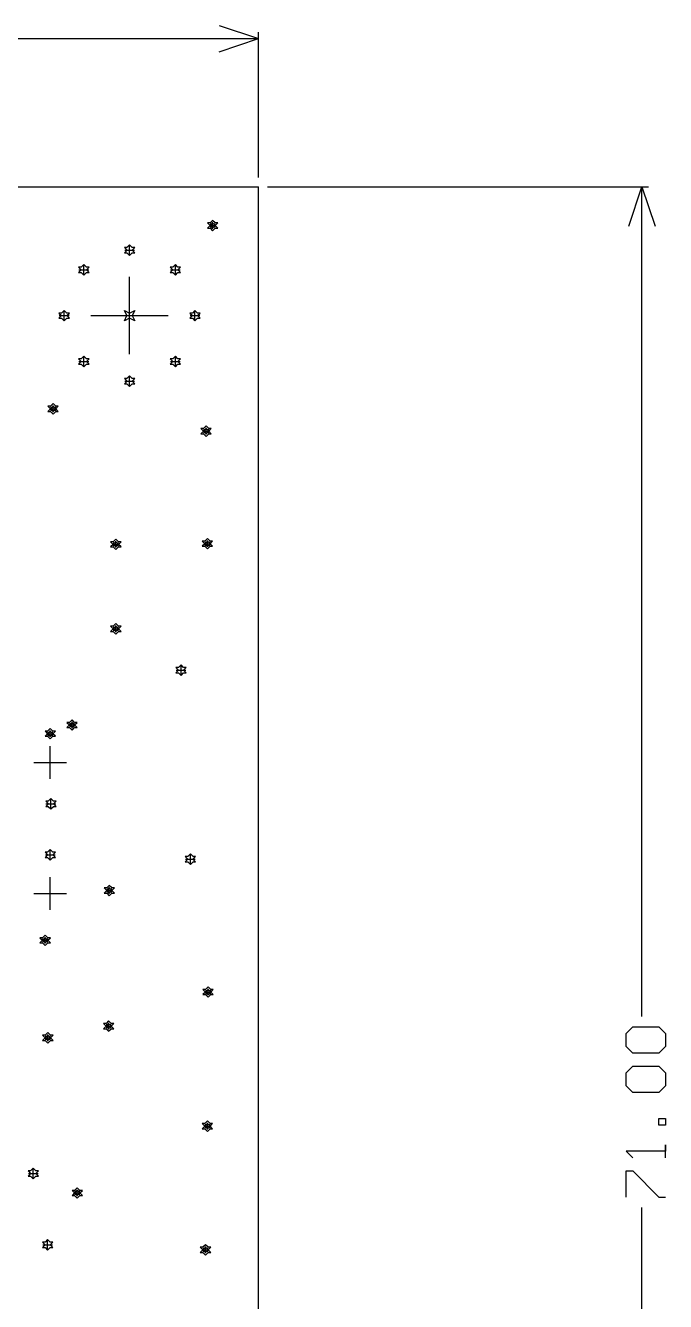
# Model space of a CAD drawing. Extents: x -1.38 to 3.87, y -2.67 to 0.8.
# Drawn here: x 2.893 to 3.872, y -1.156 to 0.794 of the extents above; entities that cross this region are included whole.
import ezdxf

# ---------------------------------------------------------------- set-up
doc = ezdxf.new("R2010")
doc.units = 0
for name, color, linetype in [('gd1', 1, 'CONTINUOUS'), ('gg1', 1, 'CONTINUOUS'), ('gm1', 6, 'CONTINUOUS'), ('gm8', 1, 'CONTINUOUS')]:
    doc.layers.add(name, color=color, linetype=linetype)

msp = doc.modelspace()

# ---------------------------------------------------------------- linework, layer by layer
at = {"layer": 'gd1', "color": 1}
for points in [[(3.179, 0.48), (3.183, 0.484), (3.187, 0.484), (3.183, 0.488), (3.187, 0.492), (3.183, 0.492), (3.179, 0.496), (3.175, 0.492), (3.171, 0.492), (3.175, 0.488), (3.171, 0.484), (3.175, 0.484), (3.179, 0.48)], [(3.179, 0.484), (3.181, 0.486), (3.183, 0.486), (3.181, 0.488), (3.183, 0.49), (3.181, 0.49), (3.179, 0.492), (3.177, 0.49), (3.175, 0.49), (3.177, 0.488), (3.175, 0.486), (3.177, 0.486), (3.179, 0.484)], [(3.052, 0.4424), (3.056, 0.4464), (3.06, 0.4464), (3.056, 0.4504), (3.06, 0.4544), (3.056, 0.4544), (3.052, 0.4584), (3.048, 0.4544), (3.044, 0.4544), (3.048, 0.4504), (3.044, 0.4464), (3.048, 0.4464), (3.052, 0.4424)], [(2.982, 0.4124), (2.986, 0.4164), (2.99, 0.4164), (2.986, 0.4204), (2.99, 0.4244), (2.986, 0.4244), (2.982, 0.4284), (2.978, 0.4244), (2.974, 0.4244), (2.978, 0.4204), (2.974, 0.4164), (2.978, 0.4164), (2.982, 0.4124)], [(3.122, 0.4124), (3.126, 0.4164), (3.13, 0.4164), (3.126, 0.4204), (3.13, 0.4244), (3.126, 0.4244), (3.122, 0.4284), (3.118, 0.4244), (3.114, 0.4244), (3.118, 0.4204), (3.114, 0.4164), (3.118, 0.4164), (3.122, 0.4124)], [(2.952, 0.3424), (2.956, 0.3464), (2.96, 0.3464), (2.956, 0.3504), (2.96, 0.3544), (2.956, 0.3544), (2.952, 0.3584), (2.948, 0.3544), (2.944, 0.3544), (2.948, 0.3504), (2.944, 0.3464), (2.948, 0.3464), (2.952, 0.3424)], [(3.044, 0.3424), (3.048, 0.3504), (3.044, 0.3584), (3.052, 0.3544), (3.06, 0.3584), (3.056, 0.3504), (3.06, 0.3424), (3.052, 0.3464), (3.044, 0.3424)], [(3.152, 0.3424), (3.156, 0.3464), (3.16, 0.3464), (3.156, 0.3504), (3.16, 0.3544), (3.156, 0.3544), (3.152, 0.3584), (3.148, 0.3544), (3.144, 0.3544), (3.148, 0.3504), (3.144, 0.3464), (3.148, 0.3464), (3.152, 0.3424)], [(2.982, 0.2724), (2.986, 0.2764), (2.99, 0.2764), (2.986, 0.2804), (2.99, 0.2844), (2.986, 0.2844), (2.982, 0.2884), (2.978, 0.2844), (2.974, 0.2844), (2.978, 0.2804), (2.974, 0.2764), (2.978, 0.2764), (2.982, 0.2724)], [(3.122, 0.2724), (3.126, 0.2764), (3.13, 0.2764), (3.126, 0.2804), (3.13, 0.2844), (3.126, 0.2844), (3.122, 0.2884), (3.118, 0.2844), (3.114, 0.2844), (3.118, 0.2804), (3.114, 0.2764), (3.118, 0.2764), (3.122, 0.2724)], [(3.052, 0.2424), (3.056, 0.2464), (3.06, 0.2464), (3.056, 0.2504), (3.06, 0.2544), (3.056, 0.2544), (3.052, 0.2584), (3.048, 0.2544), (3.044, 0.2544), (3.048, 0.2504), (3.044, 0.2464), (3.048, 0.2464), (3.052, 0.2424)], [(2.935, 0.2), (2.939, 0.204), (2.943, 0.204), (2.939, 0.208), (2.943, 0.212), (2.939, 0.212), (2.935, 0.216), (2.931, 0.212), (2.927, 0.212), (2.931, 0.208), (2.927, 0.204), (2.931, 0.204), (2.935, 0.2)], [(2.935, 0.204), (2.937, 0.206), (2.939, 0.206), (2.937, 0.208), (2.939, 0.21), (2.937, 0.21), (2.935, 0.212), (2.933, 0.21), (2.931, 0.21), (2.933, 0.208), (2.931, 0.206), (2.933, 0.206), (2.935, 0.204)], [(3.169, 0.166), (3.173, 0.17), (3.177, 0.17), (3.173, 0.174), (3.177, 0.178), (3.173, 0.178), (3.169, 0.182), (3.165, 0.178), (3.161, 0.178), (3.165, 0.174), (3.161, 0.17), (3.165, 0.17), (3.169, 0.166)], [(3.169, 0.17), (3.171, 0.172), (3.173, 0.172), (3.171, 0.174), (3.173, 0.176), (3.171, 0.176), (3.169, 0.178), (3.167, 0.176), (3.165, 0.176), (3.167, 0.174), (3.165, 0.172), (3.167, 0.172), (3.169, 0.17)], [(3.031, -0.007), (3.035, -0.003), (3.039, -0.003), (3.035, 0.001), (3.039, 0.005), (3.035, 0.005), (3.031, 0.009), (3.027, 0.005), (3.023, 0.005), (3.027, 0.001), (3.023, -0.003), (3.027, -0.003), (3.031, -0.007)], [(3.031, -0.003), (3.033, -0.001), (3.035, -0.001), (3.033, 0.001), (3.035, 0.003), (3.033, 0.003), (3.031, 0.005), (3.029, 0.003), (3.027, 0.003), (3.029, 0.001), (3.027, -0.001), (3.029, -0.001), (3.031, -0.003)], [(3.171, -0.006), (3.175, -0.002), (3.179, -0.002), (3.175, 0.002), (3.179, 0.006), (3.175, 0.006), (3.171, 0.01), (3.167, 0.006), (3.163, 0.006), (3.167, 0.002), (3.163, -0.002), (3.167, -0.002), (3.171, -0.006)], [(3.171, -0.002), (3.173, 0), (3.175, 0), (3.173, 0.002), (3.175, 0.004), (3.173, 0.004), (3.171, 0.006), (3.169, 0.004), (3.167, 0.004), (3.169, 0.002), (3.167, 0), (3.169, 0), (3.171, -0.002)], [(3.031, -0.136), (3.035, -0.132), (3.039, -0.132), (3.035, -0.128), (3.039, -0.124), (3.035, -0.124), (3.031, -0.12), (3.027, -0.124), (3.023, -0.124), (3.027, -0.128), (3.023, -0.132), (3.027, -0.132), (3.031, -0.136)], [(3.031, -0.132), (3.033, -0.13), (3.035, -0.13), (3.033, -0.128), (3.035, -0.126), (3.033, -0.126), (3.031, -0.124), (3.029, -0.126), (3.027, -0.126), (3.029, -0.128), (3.027, -0.13), (3.029, -0.13), (3.031, -0.132)], [(3.1307, -0.1993), (3.1347, -0.1953), (3.1387, -0.1953), (3.1347, -0.1913), (3.1387, -0.1873), (3.1347, -0.1873), (3.1307, -0.1833), (3.1267, -0.1873), (3.1227, -0.1873), (3.1267, -0.1913), (3.1227, -0.1953), (3.1267, -0.1953), (3.1307, -0.1993)], [(2.964, -0.283), (2.968, -0.279), (2.972, -0.279), (2.968, -0.275), (2.972, -0.271), (2.968, -0.271), (2.964, -0.267), (2.96, -0.271), (2.956, -0.271), (2.96, -0.275), (2.956, -0.279), (2.96, -0.279), (2.964, -0.283)], [(2.964, -0.279), (2.966, -0.277), (2.968, -0.277), (2.966, -0.275), (2.968, -0.273), (2.966, -0.273), (2.964, -0.271), (2.962, -0.273), (2.96, -0.273), (2.962, -0.275), (2.96, -0.277), (2.962, -0.277), (2.964, -0.279)], [(2.9307, -0.2963), (2.9347, -0.2923), (2.9387, -0.2923), (2.9347, -0.2883), (2.9387, -0.2843), (2.9347, -0.2843), (2.9307, -0.2803), (2.9267, -0.2843), (2.9227, -0.2843), (2.9267, -0.2883), (2.9227, -0.2923), (2.9267, -0.2923), (2.9307, -0.2963)], [(2.9307, -0.2923), (2.9327, -0.2903), (2.9347, -0.2903), (2.9327, -0.2883), (2.9347, -0.2863), (2.9327, -0.2863), (2.9307, -0.2843), (2.9287, -0.2863), (2.9267, -0.2863), (2.9287, -0.2883), (2.9267, -0.2903), (2.9287, -0.2903), (2.9307, -0.2923)], [(2.9317, -0.4033), (2.9357, -0.3993), (2.9397, -0.3993), (2.9357, -0.3953), (2.9397, -0.3913), (2.9357, -0.3913), (2.9317, -0.3873), (2.9277, -0.3913), (2.9237, -0.3913), (2.9277, -0.3953), (2.9237, -0.3993), (2.9277, -0.3993), (2.9317, -0.4033)], [(2.9307, -0.4813), (2.9347, -0.4773), (2.9387, -0.4773), (2.9347, -0.4733), (2.9387, -0.4693), (2.9347, -0.4693), (2.9307, -0.4653), (2.9267, -0.4693), (2.9227, -0.4693), (2.9267, -0.4733), (2.9227, -0.4773), (2.9267, -0.4773), (2.9307, -0.4813)], [(3.145, -0.488), (3.149, -0.484), (3.153, -0.484), (3.149, -0.48), (3.153, -0.476), (3.149, -0.476), (3.145, -0.472), (3.141, -0.476), (3.137, -0.476), (3.141, -0.48), (3.137, -0.484), (3.141, -0.484), (3.145, -0.488)], [(3.021, -0.536), (3.025, -0.532), (3.029, -0.532), (3.025, -0.528), (3.029, -0.524), (3.025, -0.524), (3.021, -0.52), (3.017, -0.524), (3.013, -0.524), (3.017, -0.528), (3.013, -0.532), (3.017, -0.532), (3.021, -0.536)], [(3.021, -0.532), (3.023, -0.53), (3.025, -0.53), (3.023, -0.528), (3.025, -0.526), (3.023, -0.526), (3.021, -0.524), (3.019, -0.526), (3.017, -0.526), (3.019, -0.528), (3.017, -0.53), (3.019, -0.53), (3.021, -0.532)], [(2.923, -0.612), (2.927, -0.608), (2.931, -0.608), (2.927, -0.604), (2.931, -0.6), (2.927, -0.6), (2.923, -0.596), (2.919, -0.6), (2.915, -0.6), (2.919, -0.604), (2.915, -0.608), (2.919, -0.608), (2.923, -0.612)], [(2.923, -0.608), (2.925, -0.606), (2.927, -0.606), (2.925, -0.604), (2.927, -0.602), (2.925, -0.602), (2.923, -0.6), (2.921, -0.602), (2.919, -0.602), (2.921, -0.604), (2.919, -0.606), (2.921, -0.606), (2.923, -0.608)], [(3.172, -0.691), (3.176, -0.687), (3.18, -0.687), (3.176, -0.683), (3.18, -0.679), (3.176, -0.679), (3.172, -0.675), (3.168, -0.679), (3.164, -0.679), (3.168, -0.683), (3.164, -0.687), (3.168, -0.687), (3.172, -0.691)], [(3.172, -0.687), (3.174, -0.685), (3.176, -0.685), (3.174, -0.683), (3.176, -0.681), (3.174, -0.681), (3.172, -0.679), (3.17, -0.681), (3.168, -0.681), (3.17, -0.683), (3.168, -0.685), (3.17, -0.685), (3.172, -0.687)], [(3.02, -0.743), (3.024, -0.739), (3.028, -0.739), (3.024, -0.735), (3.028, -0.731), (3.024, -0.731), (3.02, -0.727), (3.016, -0.731), (3.012, -0.731), (3.016, -0.735), (3.012, -0.739), (3.016, -0.739), (3.02, -0.743)], [(3.02, -0.739), (3.022, -0.737), (3.024, -0.737), (3.022, -0.735), (3.024, -0.733), (3.022, -0.733), (3.02, -0.731), (3.018, -0.733), (3.016, -0.733), (3.018, -0.735), (3.016, -0.737), (3.018, -0.737), (3.02, -0.739)], [(2.927, -0.761), (2.931, -0.757), (2.935, -0.757), (2.931, -0.753), (2.935, -0.749), (2.931, -0.749), (2.927, -0.745), (2.923, -0.749), (2.919, -0.749), (2.923, -0.753), (2.919, -0.757), (2.923, -0.757), (2.927, -0.761)], [(2.927, -0.757), (2.929, -0.755), (2.931, -0.755), (2.929, -0.753), (2.931, -0.751), (2.929, -0.751), (2.927, -0.749), (2.925, -0.751), (2.923, -0.751), (2.925, -0.753), (2.923, -0.755), (2.925, -0.755), (2.927, -0.757)], [(3.171, -0.896), (3.175, -0.892), (3.179, -0.892), (3.175, -0.888), (3.179, -0.884), (3.175, -0.884), (3.171, -0.88), (3.167, -0.884), (3.163, -0.884), (3.167, -0.888), (3.163, -0.892), (3.167, -0.892), (3.171, -0.896)], [(3.171, -0.892), (3.173, -0.89), (3.175, -0.89), (3.173, -0.888), (3.175, -0.886), (3.173, -0.886), (3.171, -0.884), (3.169, -0.886), (3.167, -0.886), (3.169, -0.888), (3.167, -0.89), (3.169, -0.89), (3.171, -0.892)], [(2.9047, -0.9683), (2.9087, -0.9643), (2.9127, -0.9643), (2.9087, -0.9603), (2.9127, -0.9563), (2.9087, -0.9563), (2.9047, -0.9523), (2.9007, -0.9563), (2.8967, -0.9563), (2.9007, -0.9603), (2.8967, -0.9643), (2.9007, -0.9643), (2.9047, -0.9683)], [(2.972, -0.998), (2.976, -0.994), (2.98, -0.994), (2.976, -0.99), (2.98, -0.986), (2.976, -0.986), (2.972, -0.982), (2.968, -0.986), (2.964, -0.986), (2.968, -0.99), (2.964, -0.994), (2.968, -0.994), (2.972, -0.998)], [(2.972, -0.994), (2.974, -0.992), (2.976, -0.992), (2.974, -0.99), (2.976, -0.988), (2.974, -0.988), (2.972, -0.986), (2.97, -0.988), (2.968, -0.988), (2.97, -0.99), (2.968, -0.992), (2.97, -0.992), (2.972, -0.994)], [(2.9267, -1.0773), (2.9307, -1.0733), (2.9347, -1.0733), (2.9307, -1.0693), (2.9347, -1.0653), (2.9307, -1.0653), (2.9267, -1.0613), (2.9227, -1.0653), (2.9187, -1.0653), (2.9227, -1.0693), (2.9187, -1.0733), (2.9227, -1.0733), (2.9267, -1.0773)], [(3.168, -1.085), (3.172, -1.081), (3.176, -1.081), (3.172, -1.077), (3.176, -1.073), (3.172, -1.073), (3.168, -1.069), (3.164, -1.073), (3.16, -1.073), (3.164, -1.077), (3.16, -1.081), (3.164, -1.081), (3.168, -1.085)], [(3.168, -1.081), (3.17, -1.079), (3.172, -1.079), (3.17, -1.077), (3.172, -1.075), (3.17, -1.075), (3.168, -1.073), (3.166, -1.075), (3.164, -1.075), (3.166, -1.077), (3.164, -1.079), (3.166, -1.079), (3.168, -1.081)]]:
    msp.add_lwpolyline(points, dxfattribs=at)
at = {"layer": 'gg1', "color": 1}
for points in [[(3.174, 0.488), (3.184, 0.488)], [(3.179, 0.483), (3.179, 0.493)], [(3.0445, 0.4504), (3.0595, 0.4504)], [(3.052, 0.4429), (3.052, 0.4579)], [(2.9745, 0.4204), (2.9895, 0.4204)], [(2.982, 0.4129), (2.982, 0.4279)], [(3.052, 0.2914), (3.052, 0.4095)], [(3.1145, 0.4204), (3.1295, 0.4204)], [(3.122, 0.4129), (3.122, 0.4279)], [(2.952, 0.3429), (2.952, 0.3579)], [(3.152, 0.3429), (3.152, 0.3579)], [(2.9445, 0.3504), (2.9595, 0.3504)], [(2.993, 0.3504), (3.1111, 0.3504)], [(3.1445, 0.3504), (3.1595, 0.3504)], [(2.9745, 0.2804), (2.9895, 0.2804)], [(2.982, 0.2729), (2.982, 0.2879)], [(3.1145, 0.2804), (3.1295, 0.2804)], [(3.122, 0.2729), (3.122, 0.2879)], [(3.052, 0.2429), (3.052, 0.2579)], [(3.0445, 0.2504), (3.0595, 0.2504)], [(2.93, 0.208), (2.94, 0.208)], [(2.935, 0.203), (2.935, 0.213)], [(3.169, 0.169), (3.169, 0.179)], [(3.164, 0.174), (3.174, 0.174)], [(3.026, 0.001), (3.036, 0.001)], [(3.031, -0.004), (3.031, 0.006)], [(3.166, 0.002), (3.176, 0.002)], [(3.171, -0.003), (3.171, 0.007)], [(3.026, -0.128), (3.036, -0.128)], [(3.031, -0.133), (3.031, -0.123)], [(3.1232, -0.1913), (3.1382, -0.1913)], [(3.1307, -0.1988), (3.1307, -0.1838)], [(2.964, -0.28), (2.964, -0.27)], [(2.9257, -0.2883), (2.9357, -0.2883)], [(2.9307, -0.2933), (2.9307, -0.2833)], [(2.959, -0.275), (2.969, -0.275)], [(2.9317, -0.4028), (2.9317, -0.3878)], [(2.9242, -0.3953), (2.9392, -0.3953)], [(2.9307, -0.4808), (2.9307, -0.4658)], [(2.9232, -0.4733), (2.9382, -0.4733)], [(3.1375, -0.48), (3.1525, -0.48)], [(3.145, -0.4875), (3.145, -0.4725)], [(3.021, -0.533), (3.021, -0.523)], [(3.016, -0.528), (3.026, -0.528)], [(2.918, -0.604), (2.928, -0.604)], [(2.923, -0.609), (2.923, -0.599)], [(3.172, -0.688), (3.172, -0.678)], [(3.167, -0.683), (3.177, -0.683)], [(3.015, -0.735), (3.025, -0.735)], [(3.02, -0.74), (3.02, -0.73)], [(2.922, -0.753), (2.932, -0.753)], [(2.927, -0.758), (2.927, -0.748)], [(3.166, -0.888), (3.176, -0.888)], [(3.171, -0.893), (3.171, -0.883)], [(2.9047, -0.9678), (2.9047, -0.9528)], [(2.8972, -0.9603), (2.9122, -0.9603)], [(2.967, -0.99), (2.977, -0.99)], [(2.972, -0.995), (2.972, -0.985)], [(2.9192, -1.0693), (2.9342, -1.0693)], [(2.9267, -1.0768), (2.9267, -1.0618)], [(3.168, -1.082), (3.168, -1.072)], [(3.163, -1.077), (3.173, -1.077)]]:
    msp.add_lwpolyline(points, dxfattribs=at)
at = {"layer": 'gm1', "color": 6}
for points in [[(-0.885, 0.5473), (3.2489, 0.5473)], [(3.2489, -2.248), (3.2489, 0.5473)]]:
    msp.add_lwpolyline(points, dxfattribs=at)
at = {"layer": 'gm8', "color": 1}
for points in [[(3.1889, 0.7937), (3.2489, 0.7737)], [(3.2489, 0.5613), (3.2489, 0.7837)], [(1.3419, 0.7737), (3.2489, 0.7737)], [(3.1889, 0.7537), (3.2489, 0.7737)], [(3.2629, 0.5473), (3.8455, 0.5473)], [(3.8155, 0.4873), (3.8355, 0.5473), (3.8555, 0.4873)], [(3.8355, -0.7204), (3.8355, 0.5473)], [(2.9307, -0.3573), (2.9307, -0.3073)], [(2.9057, -0.3323), (2.9557, -0.3323)], [(2.9307, -0.5573), (2.9307, -0.5073)], [(2.9057, -0.5323), (2.9557, -0.5323)], [(3.8215, -0.7764), (3.8115, -0.7664), (3.8115, -0.7464), (3.8215, -0.7364), (3.8615, -0.7364), (3.8715, -0.7464), (3.8715, -0.7664), (3.8615, -0.7764), (3.8215, -0.7764)], [(3.8215, -0.8364), (3.8115, -0.8264), (3.8115, -0.8064), (3.8215, -0.7964), (3.8615, -0.7964), (3.8715, -0.8064), (3.8715, -0.8264), (3.8615, -0.8364), (3.8215, -0.8364)], [(3.8715, -0.8864), (3.8615, -0.8864), (3.8615, -0.8764), (3.8715, -0.8764), (3.8715, -0.8864)], [(3.8715, -0.9363), (3.8715, -0.9163), (3.8715, -0.9263), (3.8115, -0.9263), (3.8215, -0.9363)], [(3.8115, -0.9963), (3.8115, -0.9563), (3.8215, -0.9563), (3.8615, -0.9963), (3.8715, -0.9963)], [(3.8355, -2.248), (3.8355, -1.0123)]]:
    msp.add_lwpolyline(points, dxfattribs=at)

doc.saveas('drawing.dxf')
